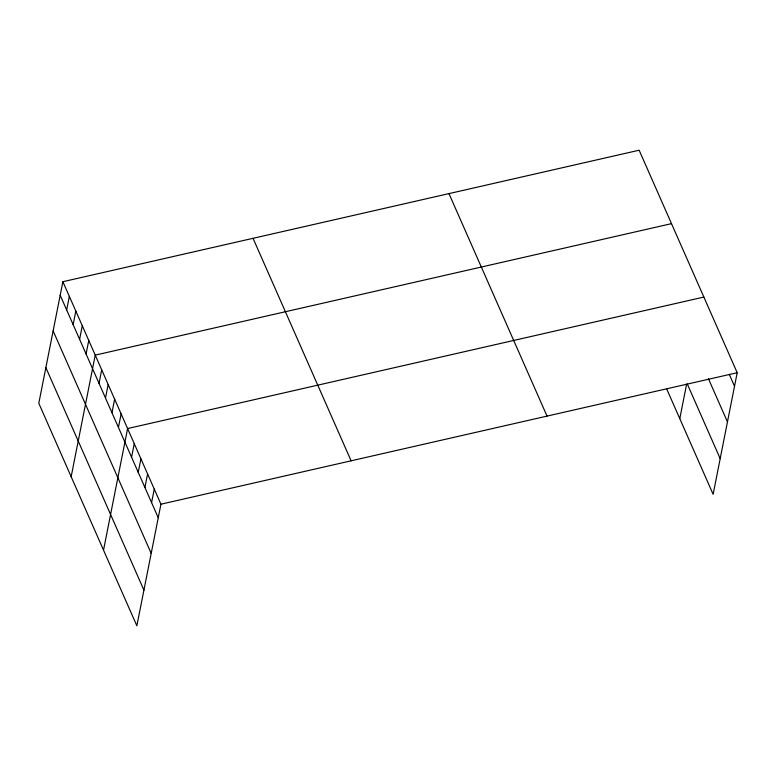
<?xml version="1.0" encoding="UTF-8"?>
<svg xmlns="http://www.w3.org/2000/svg" width="776" height="776" viewBox="0 0 776 776"><rect width="100%" height="100%" fill="white"/><g stroke="black" fill="none" stroke-linecap="round" stroke-linejoin="round"><path stroke-width="1.16" d="M62.875 281.707L38.8 403.287L136.857 625.786L160.933 504.206L62.875 281.707L639.143 150.214L737.2 372.713L713.125 494.293L666.846 389.28M66.668 309.934L69.345 296.393M73.138 324.62L75.815 311.079M79.608 339.306L82.285 325.765M86.078 353.992L88.765 340.441M71.159 476.706L95.235 355.127L671.502 223.643M99.027 383.354L101.704 369.812M105.497 398.04L108.174 384.498M111.967 412.725L114.644 399.184M118.437 427.411L121.124 413.87M103.518 550.135L127.594 428.556L703.861 297.062M131.581 457.229L134.258 443.688M138.244 472.351L140.931 458.81M144.918 487.483L147.595 473.942M151.582 502.615L154.269 489.074M679.786 418.642L686.615 384.178M160.933 504.206L737.2 372.713M729.275 374.371L734.523 386.254M708.41 378.678L727.461 421.911M687.323 384.071L720.186 458.645M448.974 193.612L547.032 416.101M253.044 238.319L351.101 460.808M60.188 295.249L158.246 517.747M53.137 330.906L151.194 553.395M45.862 367.63L143.919 590.129"/></g></svg>
